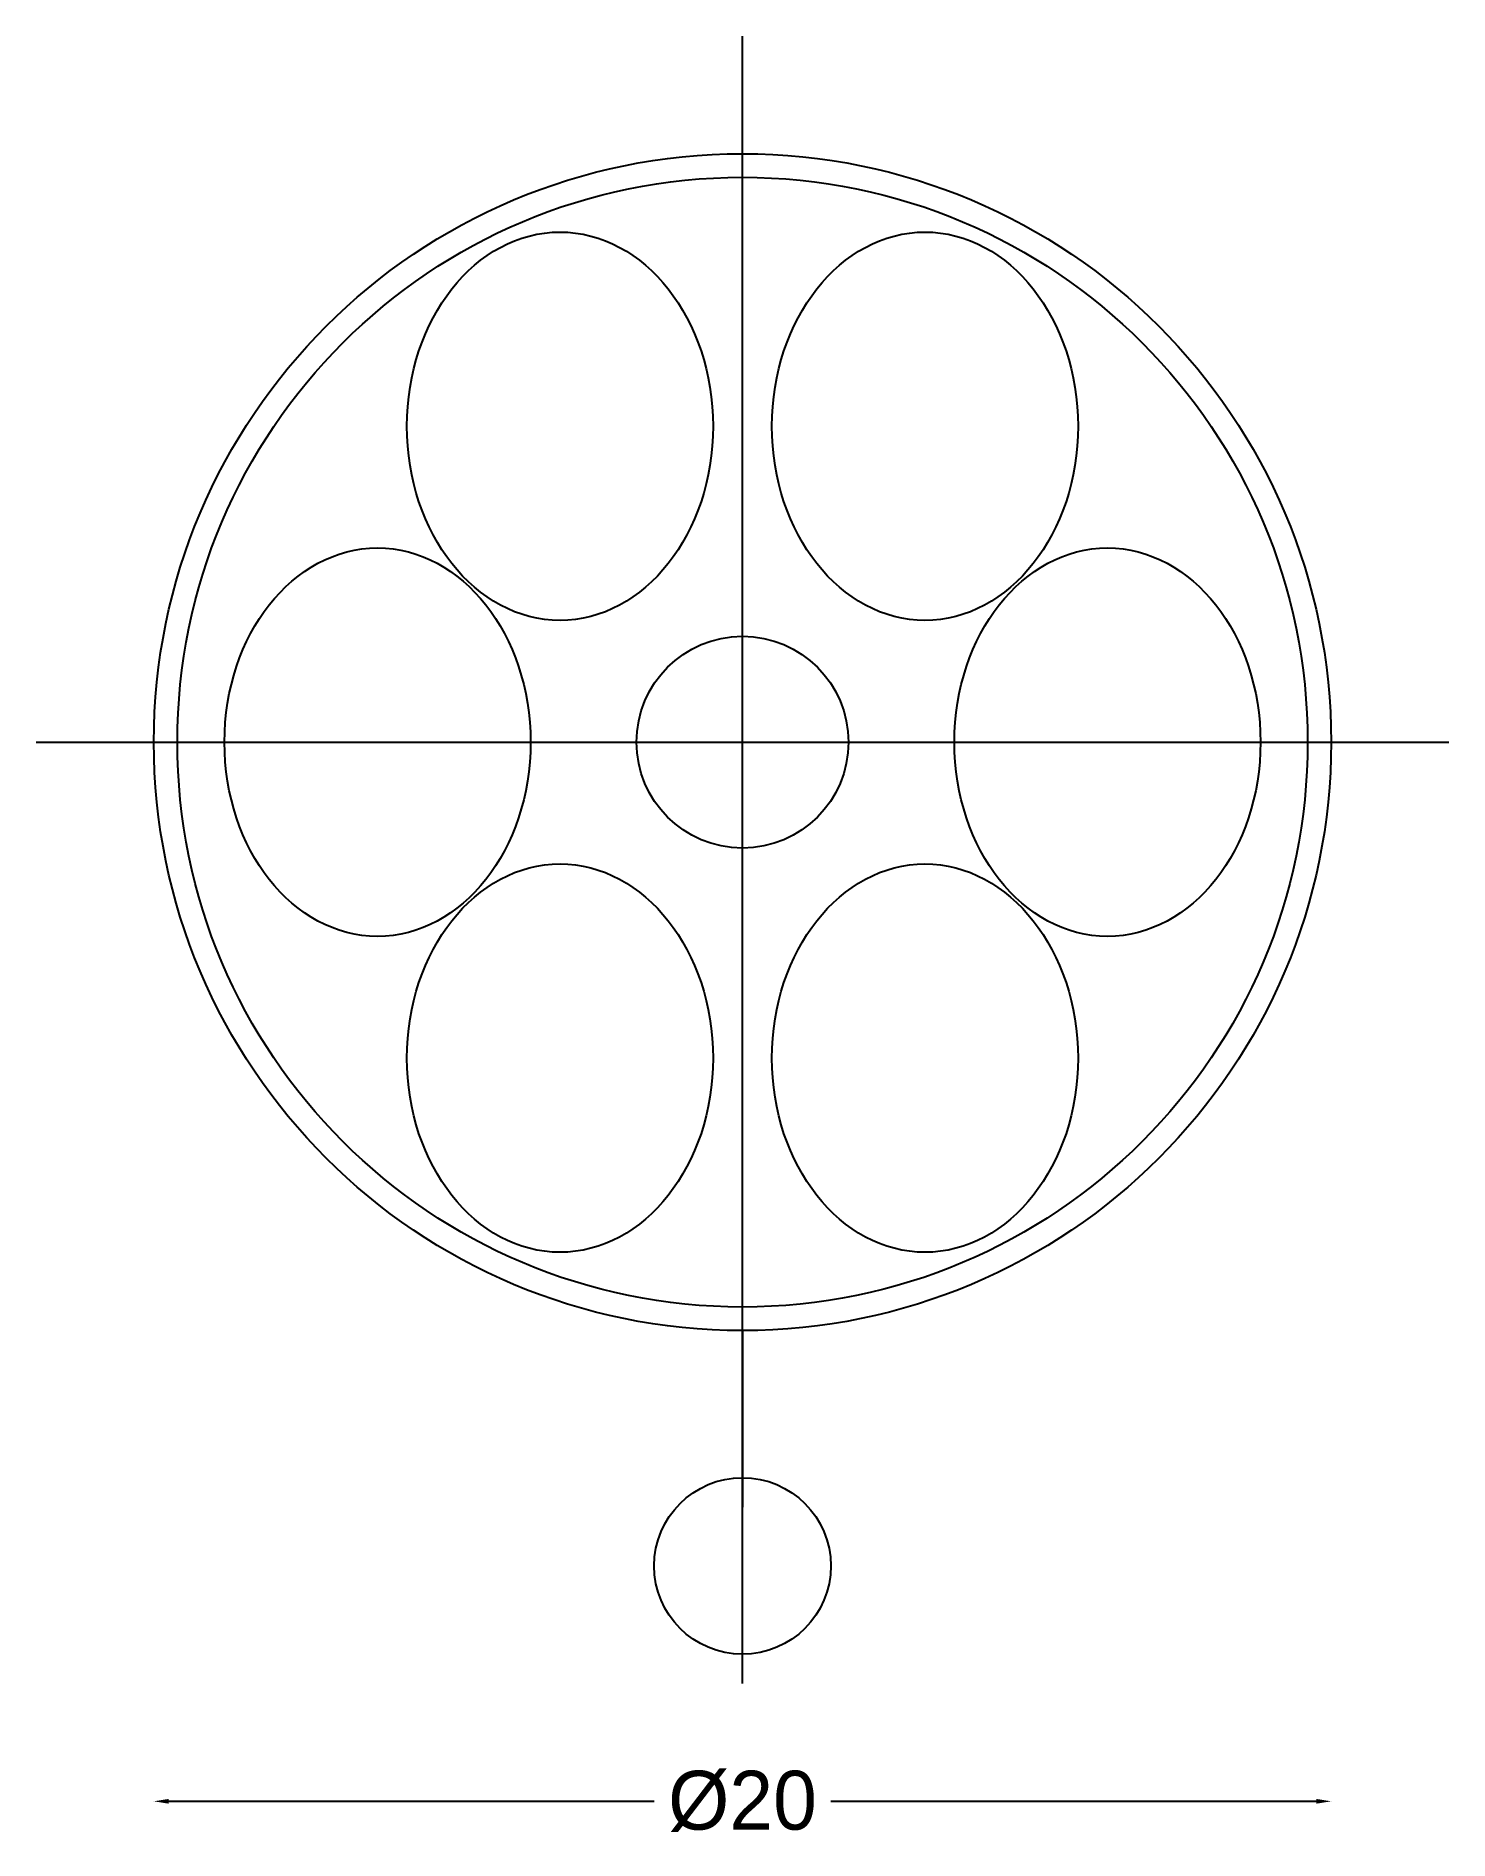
# Model space of a CAD drawing. Header units: millimetres. Extents: x -12 to 12, y -18.7 to 12.
import ezdxf

# ---------------------------------------------------------------- set-up
doc = ezdxf.new("R2010")
doc.units = ezdxf.units.MM
for name, color, linetype in [('BORDER', 2, 'Continuous'), ('CENTRE', 5, 'Continuous'), ('CL', 1, 'Continuous'), ('DIM', 7, 'Continuous'), ('PETALS', 3, 'Continuous')]:
    doc.layers.add(name, color=color, linetype=linetype)
doc.dimstyles.get("Standard").update_dxf_attribs({"dimtxt": 2.5, "dimasz": 2.5, "dimexe": 1.25, "dimexo": 0.625, "dimtad": 1, "dimcen": 2.5, "dimazin": 3, "dimtfac": 1, "dimtmove": 0, "dimatfit": 3})

# ---------------------------------------------------------------- blocks, each defined once
blk = doc.blocks.new('_CLOSEDFILLED')
at = {"color": 0, "linetype": 'BYBLOCK'}
blk.add_solid([(-1, 0.16), (0, 0), (-1, -0.16)], dxfattribs=at)
blk = doc.blocks.new('*D1')
for p, q in [((-10, -18), (-10, -18)), ((-9.75, -18), (-1.5, -18)), ((1.5, -18), (9.75, -18)), ((10, -18), (10, -18))]:
    blk.add_line(p, q)
at = {"layer": 'Defpoints'}
for p in [(-10, -18), (-10, -18), (10, -18)]:
    blk.add_point(p, dxfattribs=at)
at = {"layer": 'DIM', "xscale": 0.25, "yscale": 0.25, "rotation": 180}
blk.add_blockref('_CLOSEDFILLED', (-10, -18), dxfattribs=at)
at = {"layer": 'DIM', "xscale": 0.25, "yscale": 0.25}
blk.add_blockref('_CLOSEDFILLED', (10, -18), dxfattribs=at)
at = {"layer": 'DIM', "insert": (0, -18), "char_height": 1, "attachment_point": 5}
blk.add_mtext('Ø20', dxfattribs=at)

msp = doc.modelspace()

# ---------------------------------------------------------------- linework, layer by layer
at = {"layer": 'BORDER'}
msp.add_line((0, -10), (0, -13), dxfattribs=at)
for centre, radius in [((0, 0), 10), ((0, 0), 9.6), ((0, -14), 1.5)]:
    msp.add_circle(centre, radius, dxfattribs=at)
at = {"layer": 'CENTRE'}
msp.add_circle((0, 0), 1.8, dxfattribs=at)
at = {"layer": 'CL'}
for p, q in [((0, -16), (0, 12)), ((-12, 0), (12, 0))]:
    msp.add_line(p, q, dxfattribs=at)
at = {"layer": 'PETALS'}
for centre in [(-3.1, 5.369), (3.1, 5.369), (-6.2, 0), (6.2, 0), (-3.1, -5.369), (3.1, -5.369)]:
    msp.add_ellipse(centre, major_axis=(0, 3.3), ratio=0.787879, dxfattribs=at)

# ---------------------------------------------------------------- dimensions: what is measured, and where the dimension line sits
at = {"layer": 'DIM'}
dim = msp.add_linear_dim(base=(-10, -18), p1=(-10, -18), p2=(10, -18), text='Ø20', dimstyle='Standard', dxfattribs=at)
dim.commit()
dim.dimension.update_dxf_attribs({"geometry": '*D1', "text_midpoint": (0, -18)})

doc.saveas('drawing.dxf')
